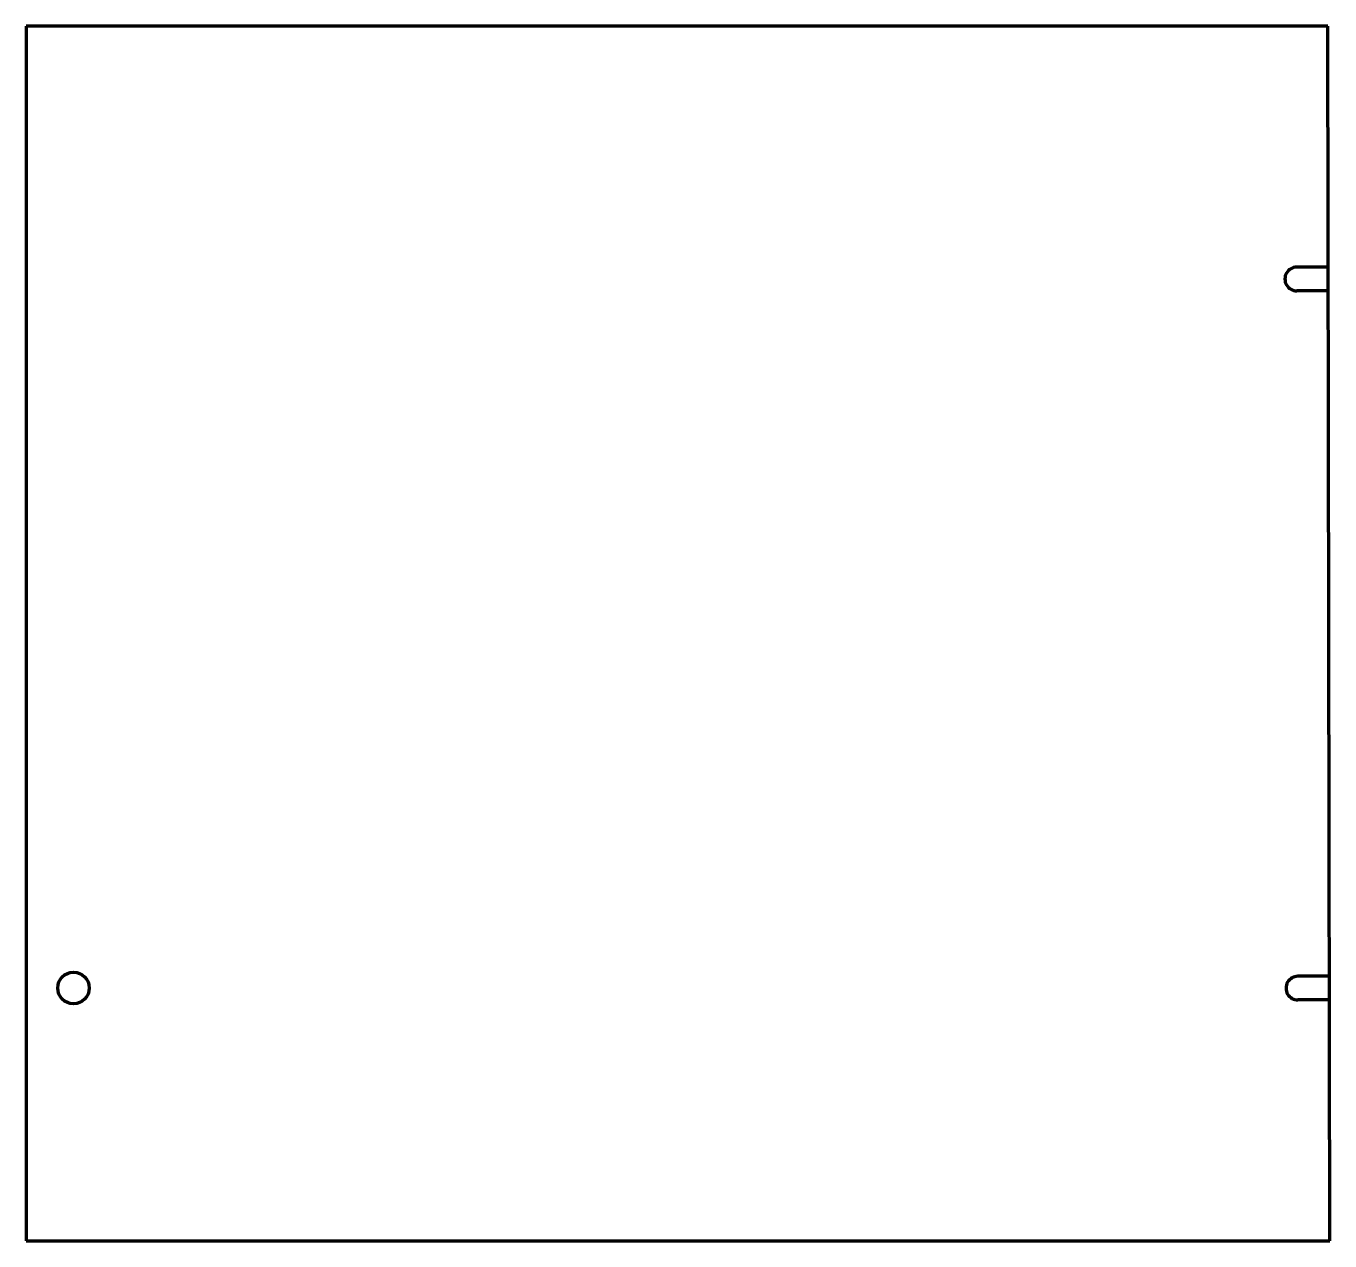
# Model space of a CAD drawing. Header units: inches. Extents: x 0 to 41.2, y 0 to 38.4.
import ezdxf

# ---------------------------------------------------------------- set-up
doc = ezdxf.new("R2010")
doc.units = ezdxf.units.IN
doc.header["$MEASUREMENT"] = 0
doc.layers.add('1', color=7, linetype='Continuous')

msp = doc.modelspace()

# ---------------------------------------------------------------- linework, layer by layer
at = {"color": 7, "lineweight": 90}
for p, q in [((0, 38.438), (0, 0)), ((41.188, 38.438), (0, 38.438)), ((41.25, 0), (41.188, 38.438)), ((0, 0), (41.25, 0))]:
    msp.add_line(p, q, dxfattribs=at)
at = {"layer": '1', "color": 7, "lineweight": 90}
for p, q in [((41.2, 30.812), (40.2, 30.811)), ((41.201, 30.063), (40.201, 30.061)), ((41.236, 8.375), (40.236, 8.373)), ((41.238, 7.625), (40.238, 7.623))]:
    msp.add_line(p, q, dxfattribs=at)
at = {"layer": '1', "color": 1, "lineweight": 90}
msp.add_circle((1.5, 8), 0.5, dxfattribs=at)
at = {"layer": '1', "color": 7, "lineweight": 90}
for centre in [(40.201, 30.436), (40.237, 7.998)]:
    msp.add_arc(centre, 0.375, 90.0932, 270.0932, dxfattribs=at)

doc.saveas('drawing.dxf')
